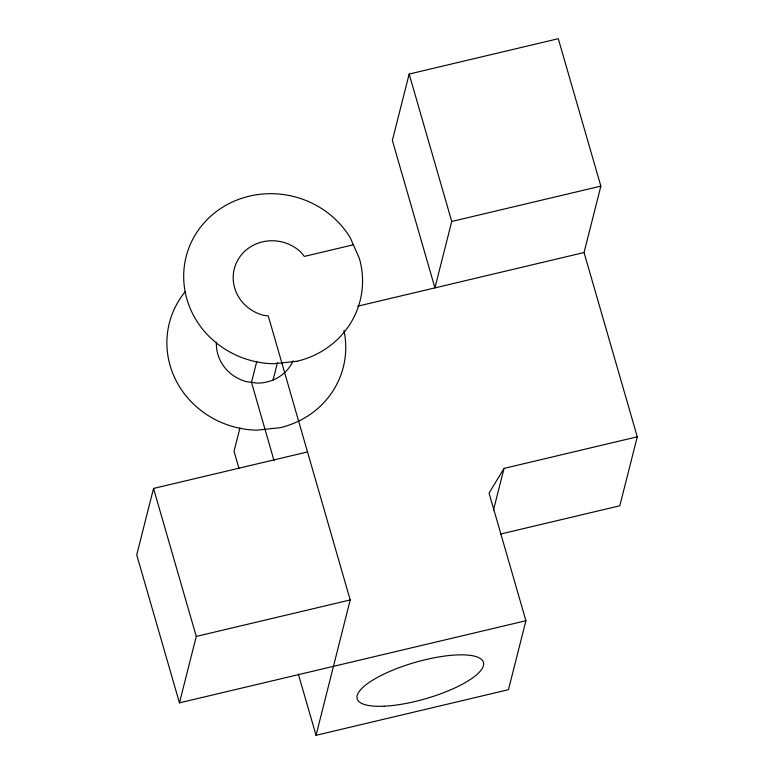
<?xml version="1.0" encoding="UTF-8"?>
<svg xmlns="http://www.w3.org/2000/svg" width="774" height="774" viewBox="0 0 774 774"><rect width="100%" height="100%" fill="white"/><g stroke="black" fill="none" stroke-linecap="round" stroke-linejoin="round"><path stroke-width="1.16" d="M307.462 451.958L153.533 488.442L136.727 554.852L179.462 702.84L525.914 620.729L489.062 493.115L504.029 468.396L637.273 436.817L584.051 252.537L600.856 186.128L558.286 38.7L409.165 74.043L392.36 140.452L434.93 287.88L451.735 221.47L409.165 74.043M239.95 427.945L234.038 451.319L239.021 468.609M256.794 361.381L251.492 382.356L274.006 460.54M179.462 702.84L196.267 636.431L153.533 488.442M273.048 380.092L277.479 362.561M353.37 244.787L304.346 256.407L301.115 252.392A40.054 37.829 14.2 0 0 238.373 259.106A40.054 37.829 14.2 0 0 263.092 315.202L268.288 315.947L350.206 599.947L316.053 735.3L508.47 689.692L525.914 620.729M493.377 510.482L504.029 468.396M637.273 436.817L619.819 505.78L500.604 534.041M451.735 221.47L600.856 186.128M357.646 306.204L584.051 252.537M196.267 636.431L350.206 599.947M298.309 674.028L316.053 735.3M293.094 360.839A40.054 37.829 14.2 0 1 256.629 383.091L246.287 381.611A40.054 37.829 14.2 0 1 216.43 342.205M343.946 330.411A89.736 84.743 14.2 0 1 280.149 427.693L257.026 430.16A89.736 84.743 14.2 0 1 176.278 381.011A89.736 84.743 14.2 0 1 185.296 291.614M296.955 361.274L273.832 363.751A89.736 84.743 14.2 0 1 195.3 234.793A89.736 84.743 14.2 0 1 350.206 237.618L359.32 258.284A89.736 84.743 14.2 0 1 296.955 361.274M384.194 706.188A65.693 18.915 -16.1 0 0 483.45 665.611A65.693 18.915 -16.1 0 0 393.366 669.907A65.693 18.915 -16.1 0 0 384.194 706.188"/></g></svg>
